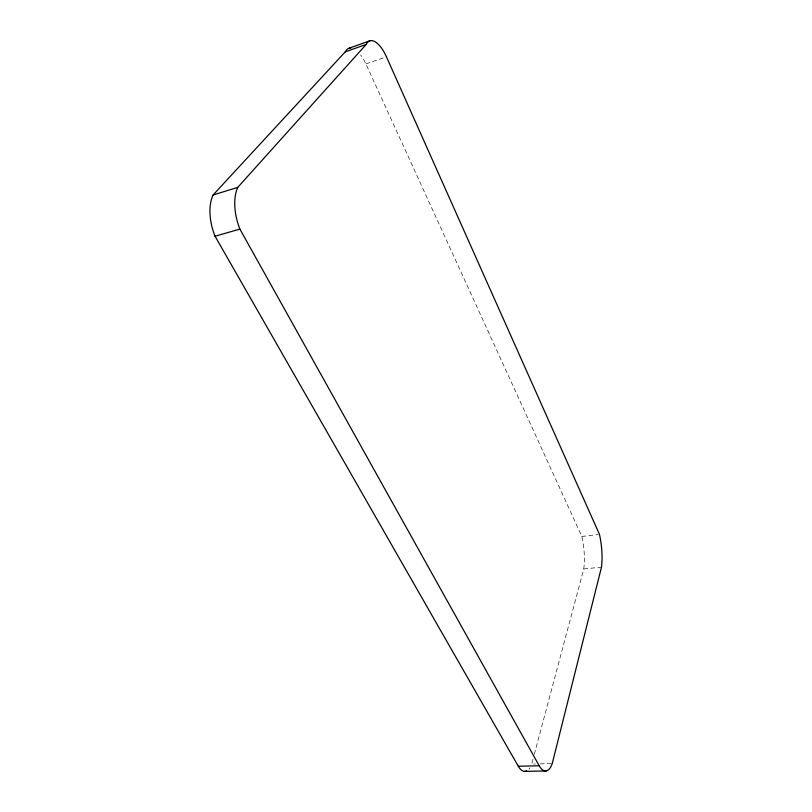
<?xml version="1.0" encoding="UTF-8"?>
<svg xmlns="http://www.w3.org/2000/svg" width="812" height="812" viewBox="0 0 812 812"><rect width="100%" height="100%" fill="white"/><g stroke="black" fill="none" stroke-linecap="round" stroke-linejoin="round"><path stroke-width="0.61" stroke-dasharray="4.06 3.04" d="M533.017 759.19L531.718 764.072L535.341 763.98M534.316 754.318L583.737 568.989A38.803 14.393 82.8 0 0 581.849 536.458L365.907 63.915A26.491 11.449 71.4 0 0 360.619 54.932M365.907 63.915L386.441 56.799M581.849 536.458L598.2 534.529M583.737 568.989L601.499 567.131M540.163 763.869L552.231 763.584M529.952 767.756A25.446 10.312 87.3 0 1 528.927 769.157"/><path stroke-width="1.22" d="M213.069 194.992L237.723 187.399L366.222 44.406A26.745 11.155 71.8 0 1 386.441 56.799L599.459 534.377A39.098 13.956 82.7 0 1 601.499 567.131L552.231 763.584A25.669 10.018 87 0 1 539.188 765.757L518.289 766.234L215.038 236.221A40.986 23 71.5 0 1 213.069 194.992L345.252 51.856A26.491 11.449 71.4 0 1 350.916 48.009M349.211 48.172L370.059 40.742M345.252 51.856L366.222 44.406M215.038 236.221L239.885 229.085L539.188 765.757M524.227 771.4L546.192 770.943M526.663 770.984A25.446 10.312 87.3 0 1 518.289 766.234M239.885 229.085A41.463 22.503 71.9 0 1 237.723 187.399"/></g></svg>
